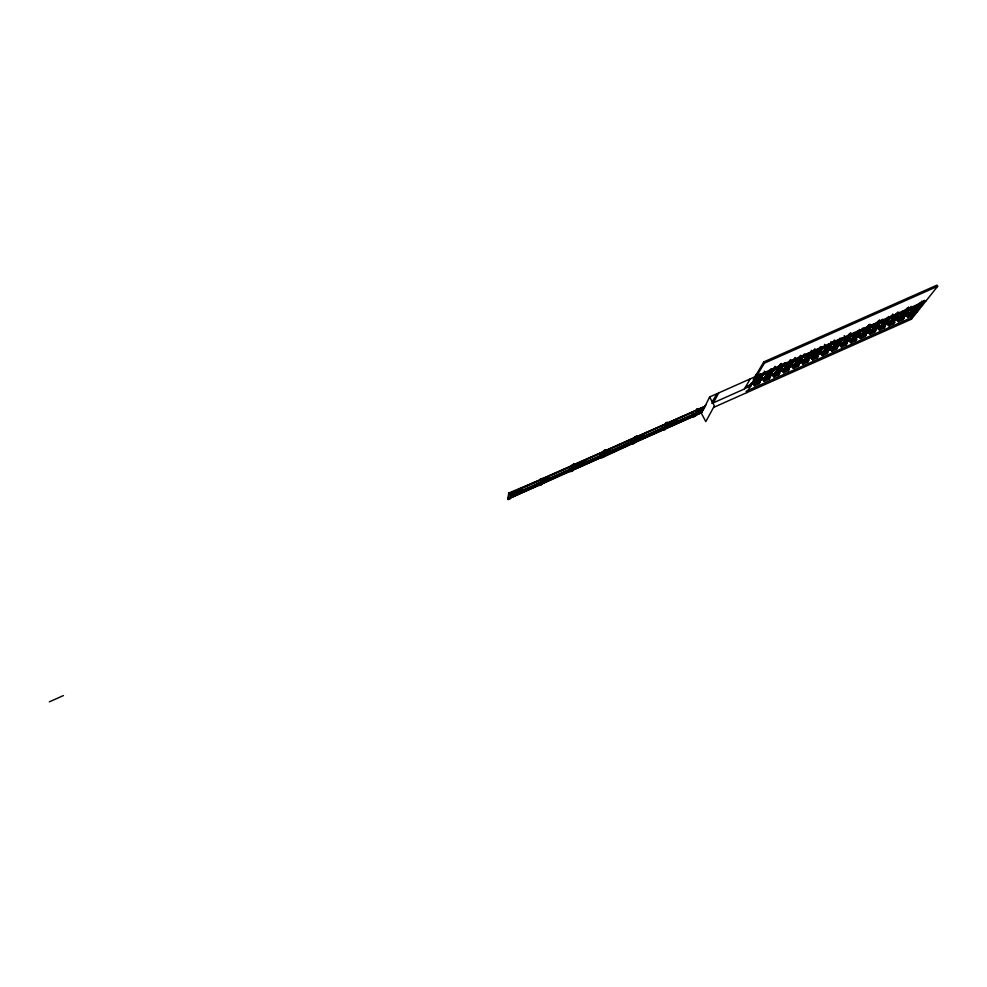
<?xml version="1.0" encoding="UTF-8"?>
<svg xmlns="http://www.w3.org/2000/svg" width="987" height="987" viewBox="0 0 987 987"><rect width="100%" height="100%" fill="white"/><g stroke="black" fill="none" stroke-linecap="round" stroke-linejoin="round"><path stroke-width="1.48" d="M508.576 493.13L540.777 479.522M508.712 493.426L507.849 498.842L509.674 498.028M509.897 493.118L511.056 493.562L510.02 498.731L508.194 499.545L509.07 494.142M512.142 494.906L512.438 496.387M512.352 495.326L540.308 482.865M537.508 485.185L539.815 483.655L539.494 485.073L509.81 498.312M537.841 485.061L539.692 484.21L529.501 488.762M540.444 478.942C544.269 477.35 542.64 480.755 541.789 478.855M539.494 485.073L539.605 484.123L509.934 497.522M542.776 479.114L541.468 484.703L539.655 485.505L540.987 479.916M541.666 483.852L541.875 481.644M542.517 478.584L572.423 465.42M543.775 480.805L543.64 482.458L541.801 483.297M543.985 481.224L571.744 468.85M569.746 469.244L569.499 470.947L569.524 468.825M570.72 469.898L570.905 471.576L572.694 470.774L574.422 465.025M570.548 470.873L570.807 469.997M572.213 465.222L573.928 463.989L572.238 465.124M571.535 468.43L570.733 471.132L541.258 484.284M570.905 471.576L572.645 465.815M572.608 469.195L572.694 470.774M574.138 464.532L603.847 451.429M572.744 469.479L572.485 470.355L601.749 457.302M575.002 468.492L575.174 466.802L575.298 468.356M575.47 466.678L575.384 467.221M575.68 467.098L602.958 454.933M599.923 457.351L602.28 455.809M603.526 450.849C605.08 449.319 606.808 452.169 605.327 450.047L603.625 451.232L605.327 450.047M601.885 456.142L601.922 457.734L603.711 456.944L605.969 451.306L603.982 451.935M602.749 454.513L601.688 457.166L572.411 470.219L572.966 469.898M601.922 457.734L604.069 451.812M604.032 456.031L603.427 456.389L632.482 443.422L633.74 440.708M605.549 450.541L634.999 437.389C635.159 439.19 638.577 437.266 636.541 436.106C631.927 439.141 638.638 434.502 635.887 437.34M606.104 454.625L606.894 453.095L631.631 441.559M630.804 443.582L633.185 442.028M631.273 443.397L631.026 444.002L632.938 442.632L605.191 455.044M632.753 442.373L632.729 444.002L634.505 443.2L637.022 437.13M632.729 444.002L635.221 437.932M634.53 441.584L634.505 443.2M636.738 436.649L666.015 423.731M636.985 440.856L637.54 439.523L662.647 428.247M662.388 427.939L664.72 427.396M663.4 428.716L663.313 430.357L665.078 429.567L667.989 423.337M665.793 423.534C667.718 420.104 668.088 425.755 667.508 422.313L665.843 423.435M664.51 426.989L663.079 429.777L634.222 442.657L634.888 442.275M663.313 430.357L666.25 424.114M664.646 428.74L665.164 427.926M666.237 426.211L664.868 429.16L693.528 416.378M667.706 422.855L696.785 410.024M667.422 427.26C668.878 423.435 668.051 428.235 665.596 427.581M668.655 424.644L668.298 425.804M668.581 425.681L695.28 413.775M691.924 416.329L688.099 417.624M692.467 416.119L692.134 416.748L693.923 415.305M698.364 409.025C695.995 409.074 697.587 409.395 696.97 410.506M693.886 415.12L693.738 416.785L695.49 416.008L698.784 409.617M693.738 416.785L697.019 410.407M701.942 412.369L695.675 414.528L695.193 415.453L701.942 412.369L704.533 406.422M698.5 409.136L705.014 406.336L705.939 404.67M695.49 416.008L696.106 413.985L698.154 413.146M697.883 413.676L698.204 413.047M697.932 413.171L699.265 410.999M699.154 412.048L703.077 410.222L709.616 396.959L926.139 300.69M716.957 393.69L712.195 401.869M718.746 392.9L713.416 402.795L744.334 389.014L750.256 378.885M754.895 378.737L754.327 379.711M747.714 387.311L748.899 385.485M573.287 465.161C572.62 467.776 571.399 463.039 573.262 465.235M604.723 451.17L604.167 452.12L603.538 450.8M754.66 377.342L763.79 361.921L936.971 285.144L937.65 286.316L911.482 319.159L713.638 407.397M746.777 392.616L750.725 385.979L744.494 388.742M750.799 385.905L751.329 385.004M937.65 286.316L764.444 363.13L751.107 385.14M753.032 382.191L753.426 381.204M753.525 381.377L753.377 379.255M754.006 380.55L754.611 379.44M754.993 378.909L755.425 378.194M756.893 373.567L754.327 377.589L756.807 375.874M754.475 381.846L756.215 379.033M757.72 376.072L758.115 375.825M753.587 384.585L754.549 382.968L755.289 384.338L754.487 385.683L753.587 384.585L758.46 382.413L759.361 383.511L754.487 385.683M755.758 381.007L757.313 378.403L760.829 376.837L761.52 378.095L759.941 380.698L756.437 382.265L755.758 381.007L759.99 379.181M764.259 371.149L764.962 372.432L763.346 375.085L759.805 376.664L759.114 375.393L760.175 373.617M756.437 382.265L758.004 379.662L761.52 378.095M759.805 376.664L761.396 374.011M760.829 376.837L759.262 379.44L759.941 380.698M761.15 376.849L762.075 376.059L755.857 379.218M697.538 409.543L698.302 408.593L698.932 409.889L697.167 410.678L696.538 409.383M759.361 383.511L760.175 382.154L759.435 380.797M765.122 377.108C764.222 374.727 775.251 368.793 771.92 372.259M768.478 371.297L769.021 370.754M763.321 380.254L764.32 378.626L765.061 379.983L764.222 381.34L763.321 380.254L768.182 378.083L769.181 376.454L769.934 377.811L769.083 379.168L764.222 381.34M768.009 373.641L766.405 376.257L767.096 377.527L770.588 375.961L772.216 373.345L771.526 372.074L768.009 373.641L768.7 374.9L767.096 377.527M775.066 366.35L775.757 367.62L774.092 370.31L770.563 371.877L769.872 370.606L770.97 368.817M770.563 371.877L772.216 369.2M765.024 376.948L769.897 374.702L771.526 372.074M769.872 370.606L773.401 369.039L774.511 367.238M773.031 375.924L774.055 374.283L774.795 375.64L773.944 377.009L773.031 375.924L777.879 373.765L778.792 374.85L773.944 377.009M774.992 372.494L776.843 370.1M776.559 370.224L782.691 366.88L777.04 369.212M780.507 364.289L778.459 366.856M780.335 364.178L779.15 366.473M777.941 369.224L776.288 371.865L776.979 373.123L780.458 371.568L782.136 368.928L781.445 367.657L777.941 369.224L778.632 370.483L776.979 373.123M779.853 366.165L781.544 363.463L782.247 364.746L780.544 367.435L779.853 366.165L783.37 364.598L784.517 362.797M774.906 372.543L779.767 370.31L781.445 367.657M782.012 367.559L782.592 366.72M782.111 367.732L782.691 366.88M780.544 367.435L784.073 365.869L785.788 363.167M778.792 374.85L779.656 373.481L778.916 372.124M782.716 371.605L783.777 369.952L784.517 371.309L783.629 372.691L782.716 371.605L787.552 369.459L788.477 370.532L783.629 372.691M786.738 365.696L785.121 367.917L786.997 364.968L792.586 362.488L791.759 363.45M788.502 362.377L790.414 359.675M785.356 367.62L786.898 364.795L792.499 362.537M786.145 367.472L787.848 364.82L791.34 363.265L792.03 364.524L790.316 367.176L786.836 368.731L786.145 367.472L789.625 365.93L791.34 363.265M790.969 359.922L789.81 361.735L790.513 363.006L794.029 361.439L795.781 358.725L795.078 357.454M786.836 368.731L788.539 366.078L792.03 364.524M790.513 363.006L792.253 360.292M790.982 361.217L793.326 360.169L794.498 358.355M573.126 464.951L573.928 463.989L574.557 465.309L572.571 465.926M788.477 370.532L789.366 369.15L788.625 367.793M792.388 367.3L793.462 365.634L794.214 366.991L793.314 368.385L792.388 367.3L796.003 365.696M798.52 358.133L800.494 355.419M794.671 363.722C794.695 363.179 801.296 354.975 801.851 358.947M797.73 360.415L795.978 363.093L796.669 364.351L800.136 362.809L801.913 360.119L801.21 358.861L797.73 360.415L798.421 361.674L796.669 364.351M805.762 354.284L803.949 357.023L800.445 358.589L799.741 357.319L800.938 355.493M800.445 358.589L802.234 355.851M801.21 358.861L799.445 361.55L800.136 362.809M799.741 357.319L803.258 355.764L804.454 353.926M798.138 366.226L799.051 364.845L798.31 363.487L797.212 365.153L798.138 366.226L793.314 368.385M804.158 359.527L809.007 357.294L810.216 355.493M802.024 363.006L803.134 361.328L803.887 362.685L802.962 364.08L802.024 363.006L806.848 360.86L807.773 361.933L808.723 360.539L807.971 359.182M811.08 354.629L812.079 353.815L806.502 356.295L804.528 359.268M808.008 353.716L808.575 353.161M807.341 356.134L805.552 358.836L806.243 360.095L809.71 358.552L811.524 355.851L810.821 354.592L807.341 356.134L808.032 357.393L806.243 360.095M809.414 353.025L810.117 354.284L811.956 351.532L811.252 350.262M810.586 352.507L812.918 351.471L814.152 349.62M811.413 354.506L811.993 353.877M810.117 354.284L813.621 352.729L815.472 349.966L814.768 348.707M811.647 358.725L812.794 357.035L813.547 358.38L812.585 359.786L811.647 358.725L816.459 356.578L817.396 357.652L818.359 356.233L817.606 354.888M821.603 349.386L816.224 351.964L813.905 355.16M817.865 349.546L818.396 348.818M814.472 354.839L815.644 352.593M815.213 354.53L817.063 351.816L820.53 350.274L821.233 351.52L819.37 354.247L815.916 355.776L815.213 354.53L818.679 353.001L820.53 350.274M824.577 344.34L825.28 345.61L823.38 348.386L819.889 349.941L819.185 348.682L820.431 346.832M815.916 355.776L817.754 353.075L821.233 351.52M819.889 349.941L821.764 347.165M820.777 350.311L821.789 349.497M825.625 348.177L823.577 350.878M825.811 348.288L825.946 347.436L831.486 344.969M828.253 344.438L827.711 345.166L833.287 342.686M824.972 350.188L826.859 347.461L830.326 345.919L831.029 347.165L829.117 349.904L825.675 351.434L824.972 350.188L829.08 348.423M823.17 354.099L822.418 352.741L821.258 354.444L822.196 355.505L823.17 354.099L827.982 351.952L827.229 350.607L826.045 352.31L826.995 353.371L827.982 351.952M825.675 351.434L827.562 348.707L831.029 347.165M833.818 340.873L832.522 342.748L829.043 344.29L829.746 345.549L831.671 342.76L830.968 341.502M830.326 345.919L828.426 348.658L829.117 349.904M829.203 348.288L830.56 345.956M829.746 345.549L833.225 344.007L835.175 341.206L834.471 339.947M830.832 350.175L832.029 348.473L832.781 349.817L831.782 351.236L830.832 350.175L835.619 348.053L836.569 349.102L837.581 347.671L836.828 346.338M833.608 346.326C833.053 343.39 843.527 339.294 840.233 341.65M837.457 340.836L837.951 340.096M834.62 345.894L836.557 343.143L840.011 341.601L840.714 342.859L838.765 345.61L835.323 347.14L834.62 345.894L838.062 344.364L840.011 341.601M844.255 335.592L844.958 336.851L842.972 339.664L839.493 341.218L838.79 339.96L840.097 338.085M835.323 347.14L837.26 344.389L840.714 342.859M839.493 341.218L841.467 338.405M840.393 345.919L841.615 344.204L842.367 345.536L841.343 346.968L840.393 345.919L845.168 343.797L846.118 344.845L847.154 343.414L846.402 342.07M843.317 341.823L843.416 341.983M843.54 341.699L845.588 338.923L851.065 336.468L845.588 338.923M847.302 336.456L849.573 333.606M844.366 341.564L846.352 338.788L849.795 337.258L850.498 338.504L848.499 341.268L845.069 342.797L844.366 341.564L848.45 339.812M848.635 335.58L850.658 332.755L851.362 334.013L849.338 336.838L848.635 335.58L852.102 334.038L852.805 335.296L849.338 336.838M845.069 342.797L847.056 340.034L850.498 338.504M849.795 337.258L847.808 340.034L848.499 341.268M851.065 336.468L850.103 337.48M852.805 335.296L854.841 332.459M849.93 341.675L851.189 339.935L851.941 341.28L850.893 342.723L849.93 341.675L853.496 340.083M854.508 335.518L852.423 338.047M854.594 335.284C848.166 341.465 862.934 328.215 859.504 333.088M856.753 332.039L857.358 331.472M853.829 337.344L855.852 334.556L859.295 333.026L859.998 334.272L857.962 337.06L854.532 338.59L853.829 337.344L857.259 335.827L859.295 333.026M864.439 328.19L862.354 331.04L858.9 332.582L858.197 331.336L859.566 329.436M854.532 338.59L856.556 335.802L859.998 334.272M858.9 332.582L860.972 329.744M858.197 331.336L861.651 329.794L863.033 327.894M860.467 332.076L859.924 333.125M862.613 329.14L862.243 329.584M855.655 340.601L856.716 339.158L855.963 337.813L854.693 339.553L855.655 340.601L850.893 342.723M859.443 337.431L860.726 335.691L861.478 337.023L860.417 338.479L859.443 337.431L864.193 335.321L865.167 336.357L866.253 334.901L865.488 333.569M862.675 333.187L862.07 333.742M864.205 331.2C863.872 329.757 872.742 326.117 869.288 328.942M866.697 327.82L866.845 327.252M868.967 324.982L867.215 327.302L868.868 324.809M862.761 333.347L864.02 331.089M863.489 333.051L865.562 330.238L868.992 328.708L869.695 329.954L867.61 332.755L864.193 334.285L863.489 333.051L866.907 331.521L868.301 329.646M869.362 325.081L867.955 326.993L868.659 328.239L872.113 326.709L874.235 323.835M864.193 334.285L866.265 331.484L869.695 329.954M868.659 328.239L870.768 325.377L870.065 324.131M869.189 328.77L870.176 327.758M868.942 333.199L870.25 331.447L871.003 332.779L869.917 334.248L868.942 333.199L873.68 331.089L874.655 332.125L875.765 330.67L875 329.337M877.862 326.956L871.706 329.67L874.408 326.105L879.664 323.551M876.135 323.428L878.553 320.738M875.148 325.969L873.039 328.794L873.742 330.028L877.147 328.511L879.281 325.685L878.566 324.452L875.148 325.969L875.851 327.215L873.742 330.028M877.591 322.712L879.738 319.825L880.453 321.071L878.294 323.958L877.591 322.712L881.033 321.182L882.477 319.245M878.566 324.452L876.444 327.277L877.147 328.511M878.751 324.513L879.849 323.662M881.749 321.145L881.81 320.812M878.294 323.958L881.736 322.428L883.92 319.541M878.418 328.979L879.75 327.215L880.515 328.548L879.392 330.016L878.418 328.979L883.143 326.882L884.5 325.105L885.253 326.438L884.13 327.906L879.392 330.016M883.871 321.898L889.299 319.455L883.821 321.898L881.206 325.426M885.647 319.196L886.264 318.616M881.724 324.92L883.513 322.613M882.44 324.612L884.599 321.774L888.016 320.244L888.719 321.491L886.548 324.328L883.143 325.846L882.44 324.612L885.845 323.094L888.016 320.244M892.741 314.051L893.457 315.297L891.236 318.196L887.806 319.726L887.091 318.48L888.559 316.543M883.143 325.846L885.302 323.008L888.719 321.491M887.806 319.726L890.003 316.827M887.091 318.48L890.533 316.95L892.001 315.013M888.288 320.491L889.299 319.455M897.812 316.247L898.738 315.05L892.853 318.258M887.868 324.772L889.238 322.996L889.99 324.328L888.855 325.809L887.868 324.772L892.593 322.675L893.58 323.699L894.728 322.218L893.963 320.886M892.766 318.493L893.321 317.481M898.651 315.112L893.371 317.641L890.508 321.083M895.234 314.939L897.812 312.163M891.94 320.38L894.148 317.518L897.553 316.013L898.256 317.246L896.048 320.096L892.643 321.614L891.94 320.38L895.332 318.875L897.553 316.013M903.093 311.016L900.823 313.928L897.393 315.458L896.689 314.224L898.182 312.274M892.643 321.614L894.851 318.764L898.256 317.246M897.393 315.458L899.65 312.546M897.306 320.578L898.688 318.789L899.453 320.109L898.293 321.602L897.306 320.578L902.007 318.48L903.006 319.504L904.178 318.011L903.413 316.679M900.428 316.395L900.132 317.012L903.006 313.385L908.213 310.856M904.857 310.658L907.472 307.87M903.722 313.261L901.476 316.136L902.18 317.37L905.572 315.865L907.83 312.978L907.115 311.756L903.722 313.261L904.425 314.495L902.18 317.37M912.753 306.71L910.446 309.659L907.028 311.176L906.313 309.943L907.843 307.981M907.028 311.176L909.323 308.24L908.595 306.994M902.599 315.643L904.857 314.631L907.115 311.756M906.313 309.943L909.73 308.413L911.272 306.451M907.645 311.88L908.398 310.954M904.943 310.819L910.68 307.759M906.708 316.383L908.126 314.582L908.891 315.902L907.707 317.407L906.708 316.383L911.408 314.285L912.839 312.484L913.604 313.804L912.407 315.309L907.707 317.407M911.902 309.98L909.656 312.78L912.58 309.116L917.972 306.698L912.58 309.116M914.567 306.55L915.109 305.797M911.001 311.904L913.296 309.005L916.689 307.5L917.404 308.721L915.097 311.621L911.717 313.126L911.001 311.904L914.381 310.399L916.689 307.5M911.717 313.126L913.999 310.239L917.404 308.721M915.936 305.662L916.652 306.895L918.996 303.947M917.071 305.156L920.92 302.17M915.06 310.091L917.096 307.463M915.146 310.029L916.824 307.574M917.194 307.623L917.787 306.599M921.179 303.095L920.439 304.021M915.48 310.263L916.565 308.906M921.451 304.243L922.438 305.489L921.661 304.156L919.489 305.217L917.663 308.03M916.652 306.895L920.069 305.378L922.426 302.417L921.698 301.183M746.049 391.271L910.73 317.851L924.683 300.541M571.165 469.689L568.993 470.651L569.043 471.638L570.992 470.256L541.382 483.334M661.932 429.814L663.881 428.346M692.245 415.7L694.354 414.762L693.454 416.23L664.794 429.012L665.522 428.617M524.245 490.687L528.255 488.898M530.932 487.701L534.942 485.912M550.758 478.868L554.953 476.992M606.141 454.168L610.287 452.317M670.395 425.52L674.479 423.694M677.205 422.485L681.289 420.659M528.798 488.935L510.156 497.904M541.456 483.42L543.751 481.989M545.034 481.829L555.447 477.054M556.236 476.832L570.992 470.256L541.184 484.136L541.468 484.703M590.818 461.287L572.916 468.899M591.583 461.077L602.082 456.401L600.145 457.771L600.133 456.771M610.669 452.441L604.032 455.032M611.484 452.206L632.938 442.632M638.17 440.301L663.498 428.876M574.138 468.899L601.984 456.302M636.023 441.3L663.572 429.012L661.685 430.32L661.759 429.296M695.749 414.663L702.004 411.431L701.14 412.813L705.804 421.622L714.366 405.891L709.616 396.959M539.42 484.925L509.736 498.164L510.242 497.362M632.556 443.558L603.711 456.944M634.283 442.793L663.153 429.925M695.267 415.589L701.214 412.948M757.769 373.9L756.153 374.838M757.51 374.32L755.906 375.257M922.944 301.097L924.585 300.369M922.203 302.034L923.931 301.479M759.114 375.393L762.655 373.814L763.346 375.085M761.211 374.739L763.506 373.222M819.185 348.682L822.677 347.128L823.38 348.386M838.79 339.96L842.269 338.418L842.972 339.664M869.103 326.487L871.398 325.463L872.113 326.709M896.689 314.224L900.107 312.694L900.823 313.928M755.166 377.355L759.385 375.479M768.565 371.47L770.835 370.458M798.434 358.182L803.949 355.221M808.094 353.889L812.289 352.026M856.852 332.212L859.64 330.953M866.611 327.869L870.744 326.031M885.734 319.369L888.51 318.11M895.332 315.1L898.096 313.854M753.858 378.157L762.285 374.406M766.985 372.272L771.069 370.446M921.426 303.589L922.351 303.182M754.722 377.972L771.513 370.458M774.314 369.224L779.89 366.732M784.085 364.869L888.189 318.579M892.408 316.704L898.034 314.199M900.847 312.953L916.318 306.069M920.538 304.193L922.191 303.083M753.969 378.527L781.062 366.473M783.875 365.227L916.602 306.192M919.366 304.958L922.068 303.416M754.673 378.416L757.473 377.17M768.688 372.185L772.895 370.322M798.113 359.095L800.926 357.849M826.144 346.634L830.351 344.759M876.604 324.192L879.405 322.946M904.635 311.719L907.435 310.473M754.833 378.552L921.648 304.354M811.98 353.642L806.552 356.295M820.308 349.941L816.274 351.964M879.75 323.502L874.408 326.105M908.311 310.794L902.858 313.212L900.119 316.79M767.146 373.802L772.772 371.297M796.879 360.576L802.468 358.084M826.045 347.597L831.399 345.018M835.742 343.279L841.282 340.823M855.063 334.692L860.565 332.237M864.772 330.374L870.263 327.931M918.292 306.945L920.02 306.389M830.659 346.129L831.585 345.129L830.844 345.832M917.194 308.326L918.922 307.771M768.7 374.9L772.216 373.345M778.632 370.483L782.136 368.928M798.421 361.674L801.913 360.119M808.032 357.393L811.524 355.851M875.851 327.215L879.281 325.685M904.425 314.495L907.83 312.978M794.584 363.784L800.42 360.897M877.061 327.079L871.792 329.609M751.798 383.067L760.274 379.193M763 378.083L769.317 375.245M774.992 372.716L777.805 371.445M781.211 369.977L787.651 367.065M789.612 366.239L814.929 354.864M817.631 353.765L836.075 345.512M838.74 344.266L851.25 338.8M870.966 329.917L862.157 333.692M887.671 322.589L893.346 320.022M896.184 318.69L904.474 315.1M907.275 313.854L910.199 312.46M751.884 383.24L767.38 376.244M770.304 374.887L773.006 373.691M775.696 372.642L778.496 371.396M781.112 370.076L786.997 367.509M789.711 366.399L833.238 346.93M838.839 344.438L851.448 338.825M865.463 332.582L878.122 326.894M880.762 325.87L884.957 323.995M887.769 322.749L904.697 315.124M907.201 313.952L911.581 312.151M914.381 310.905L917.454 309.597L915.566 310.436M751.415 383.548L778.459 371.457M780.483 370.569L854.286 337.751M857.086 336.505L911.519 312.225M751.971 383.524L917.059 309.807M751.378 383.98L916.689 310.387L917.454 311.707L916.491 310.473M745.518 386.99L916.627 310.51M696.501 409.445L698.302 408.593M751.033 385.275L750.663 383.906M711.787 403.313L713.552 402.523M508.897 493.734L704.558 406.558M755.289 384.338L760.175 382.154M765.061 379.983L769.934 377.811M774.795 375.64L779.656 373.481M784.517 371.309L789.366 369.15M794.214 366.991L799.051 364.845M803.887 362.685L808.723 360.539M813.547 358.38L818.359 356.233M832.781 349.817L837.581 347.671M842.367 345.536L847.154 343.414M851.941 341.28L856.716 339.158M861.478 337.023L866.253 334.901M871.003 332.779L875.765 330.67M880.515 328.548L885.253 326.438M889.99 324.328L894.728 322.218M899.453 320.109L904.178 318.011M908.891 315.902L913.604 313.804M704.804 406.94L509.045 494.228L511.056 493.562M542.924 479.361L540.925 480.027M668.162 423.571L666.163 424.237M802.962 364.08L807.773 361.933M812.585 359.786L817.396 357.652M822.196 355.505L826.995 353.371M831.782 351.236L836.569 349.102M841.343 346.968L846.118 344.845M860.417 338.479L865.167 336.357M869.917 334.248L874.655 332.125M888.855 325.809L893.58 323.699M898.293 321.602L903.006 319.504M515.745 492.599L519.816 490.786M541.999 480.903L546.045 479.102M577.679 465L581.898 463.125L573.459 467.061M610.287 450.467L604.71 452.959L611.027 450.331M670.679 423.559L674.8 421.72M697.192 411.739L703.2 409.149L697.155 411.937M511.673 494.598L522.555 489.749M542.011 481.088L548.784 477.967M582.626 462.977L586.821 461.114M635.727 439.314L644.079 435.489M666.521 425.582L677.514 420.684M510.526 495.634L540.444 482.31M542.221 481.508L571.917 468.27M573.681 467.493L603.168 454.341M604.92 453.564L634.197 440.51M635.936 439.733L665.016 426.779M666.743 426.002L695.613 413.134M697.377 412.356L703.361 409.691M49.35 701.856L63.427 695.576M573.583 465.037L574.385 465.111M605.993 451.269L604.858 450.751M698.734 409.716L697.858 409.334M636.985 437.229L636.06 436.859M911.408 314.285L912.407 315.309M883.143 326.882L884.13 327.906M768.182 378.083L769.083 379.168M510.896 493.401L510.55 492.686M923.19 302.417L921.55 303.145M922.672 301.738L921.821 302.503M922.82 302.873L921.179 303.601M920.748 305.464L919.119 306.192M919.353 304.144L920.069 305.378M919.279 307.302L916.837 308.783M914.381 310.399L915.097 311.621M913.296 309.005L913.999 310.239M909.73 308.413L910.446 309.659M910.73 317.851L911.482 319.159M904.857 314.631L905.572 315.865M902.34 314.236L900.798 316.445M895.332 318.875L896.048 320.096M894.148 317.518L894.851 318.764M890.533 316.95L891.236 318.196M885.845 323.094L886.548 324.328M884.599 321.774L885.302 323.008M881.033 321.182L881.736 322.428M866.907 331.521L867.61 332.755M865.562 330.238L866.265 331.484M861.651 329.794L862.354 331.04M857.259 335.827L857.962 337.06M855.852 334.556L856.556 335.802M850.88 336.357L850.288 337.184M846.352 338.788L847.056 340.034M838.062 344.364L838.765 345.61M836.557 343.143L837.26 344.389M832.522 342.748L833.225 344.007M826.859 347.461L827.562 348.707M818.679 353.001L819.37 354.247M817.063 351.816L817.754 353.075M812.918 351.471L813.621 352.729M809.007 357.294L809.71 358.552M803.258 355.764L803.949 357.023M793.326 360.169L794.029 361.439M789.625 365.93L790.316 367.176M787.848 364.82L788.539 366.078M783.37 364.598L784.073 365.869M779.767 370.31L780.458 371.568M773.401 369.039L774.092 370.31M763.79 361.921L764.444 363.13M769.897 374.702L770.588 375.961M766.911 374.283L765.554 376.405M761.989 376.121L756.4 378.391M756.363 376.59L754.574 377.17L755.302 378.527M757.313 378.403L758.004 379.662M753.636 379.07L754.29 380.427M752.945 382.018L752.736 382.709M751.354 382.944L751.983 384.103M750.404 384.005L751.132 385.337M750.354 384.634L750.984 385.794M693.281 413.664L692.738 415.983L693.454 414.589M664.72 428.876L665.078 429.567M662.672 427.309L662.252 429.579L662.672 427.803M637.059 440.313L634.925 441.263M635.369 438.216C634.592 434.514 636.948 439.832 633.95 441.115L631.594 441.658M631.84 441.053L631.557 443.274L631.877 441.534M600.799 454.884L600.627 455.377M541.493 478.979L541.098 480.175L540.457 478.892M509.613 493.179L509.206 494.376L508.576 493.093M510.02 498.731L509.6 497.88L507.774 498.694L508.194 499.545M538.248 483.285L538.137 484.925L538.199 483.285M600.873 455.352L600.639 457.055L600.873 455.352M666.373 424.361L665.719 423.102L666.768 423.189L666.373 424.361M694.021 415.391L665.312 428.198L693.997 415.453"/></g></svg>
